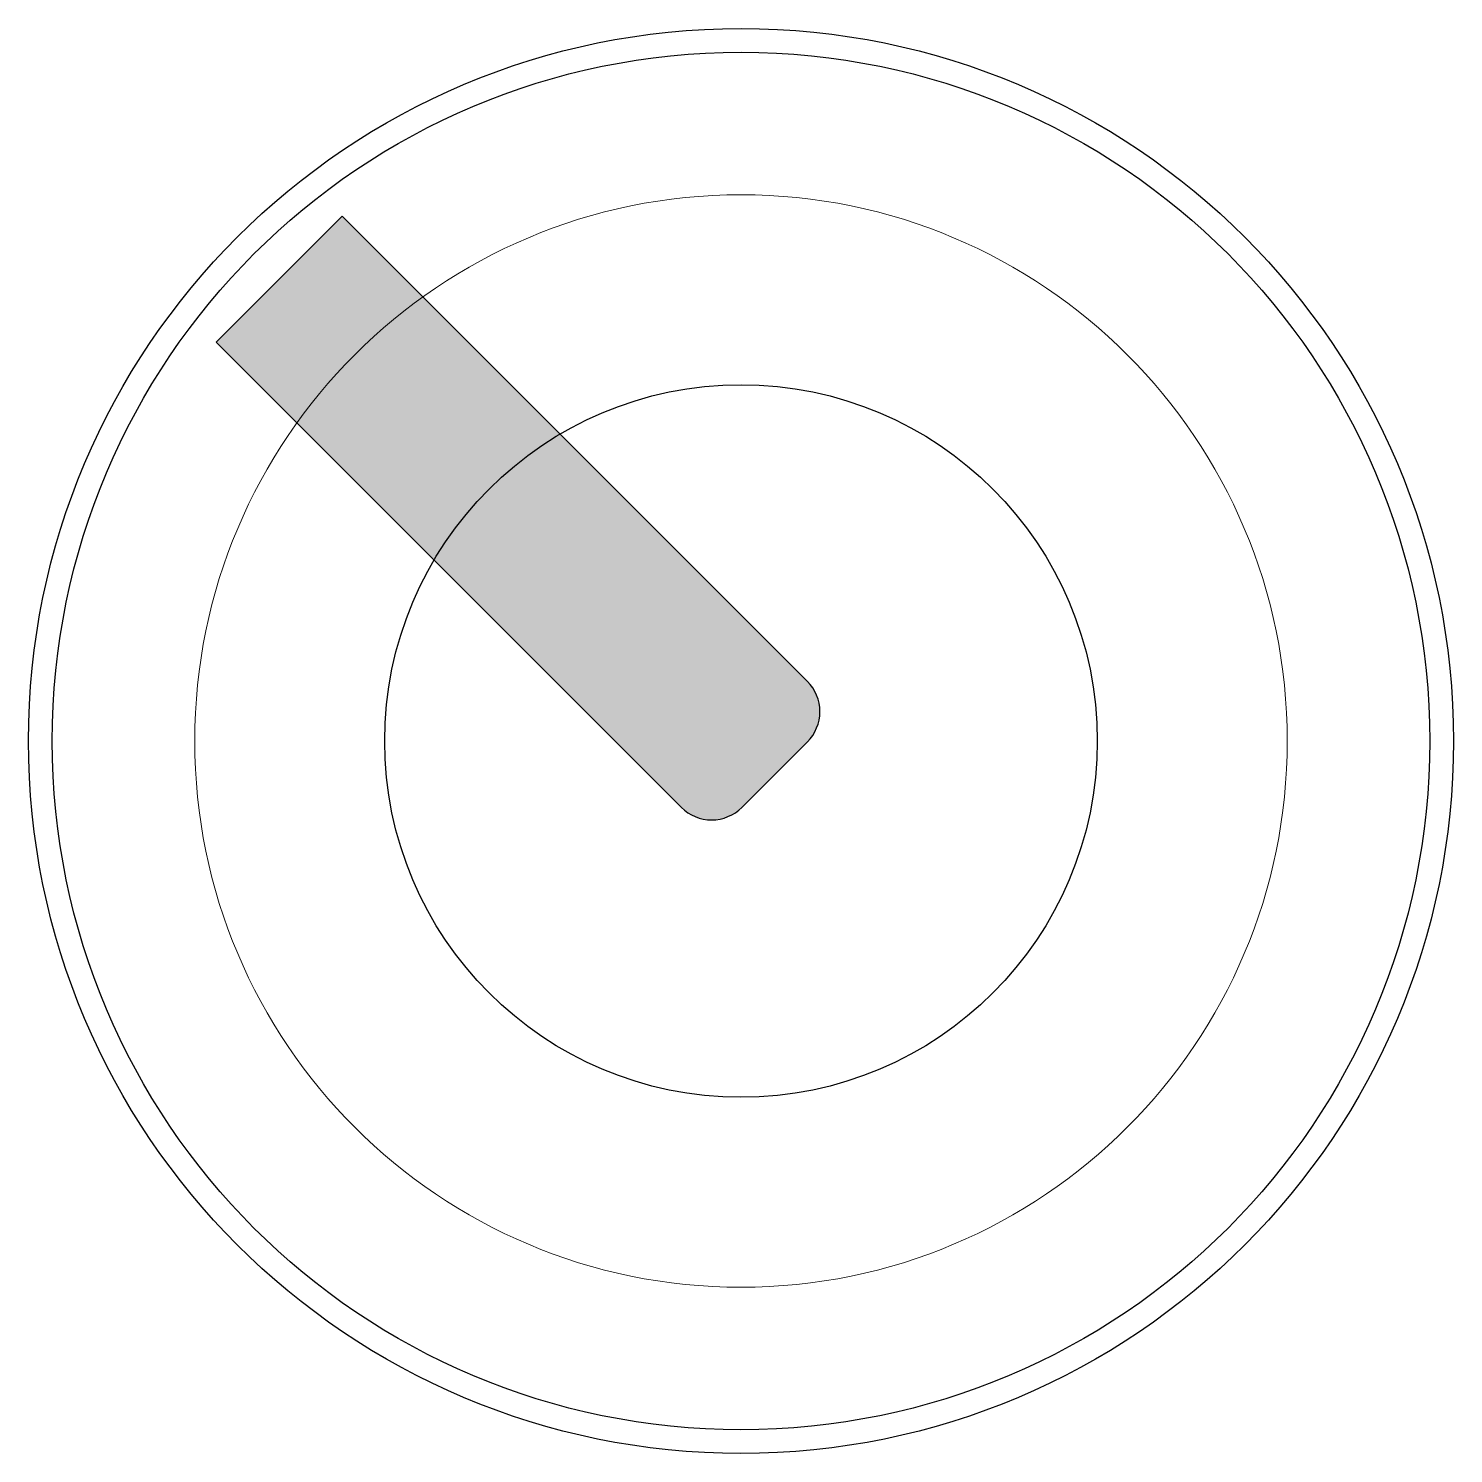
# Model space of a CAD drawing. Header units: millimetres. Extents: x 0 to 30, y 9 to 39.
import ezdxf

# ---------------------------------------------------------------- set-up
doc = ezdxf.new("R2010")
doc.units = ezdxf.units.MM
doc.layers.add('hw_Punch', color=5, linetype='Continuous', lineweight=13)

# ---------------------------------------------------------------- blocks, each defined once
blk = doc.blocks.new('*U197')
h = blk.add_hatch(color=1)
h.paths.add_polyline_path([(-1.255, -1.397, 0.414214), (0.018, -1.397), (1.397, -0.018, 0.414214), (1.397, 1.255), (-6.697, 9.349, 0.082071), (-9.349, 6.697)])
h.paths.add_polyline_path([(-6.697, 9.349), (-8.397, 11.049), (-11.049, 8.397), (-9.349, 6.697, -0.082071)])
at = {"color": 1}
blk.add_lwpolyline([(0.018, -1.397), (1.397, -0.018, 0.414214), (1.397, 1.255), (-8.397, 11.049), (-11.049, 8.397), (-1.255, -1.397, 0.414214)], format="xyb", close=True, dxfattribs=at)
for radius in [15, 14.5, 7.5]:
    blk.add_circle((0, 0), radius)
at = {"layer": 'hw_Punch'}
blk.add_circle((0, 0), 11.5, dxfattribs=at)

msp = doc.modelspace()

# ---------------------------------------------------------------- block references
at = {"ltscale": 5}
msp.add_blockref('*U197', (15, 24), dxfattribs=at)

doc.saveas('drawing.dxf')
